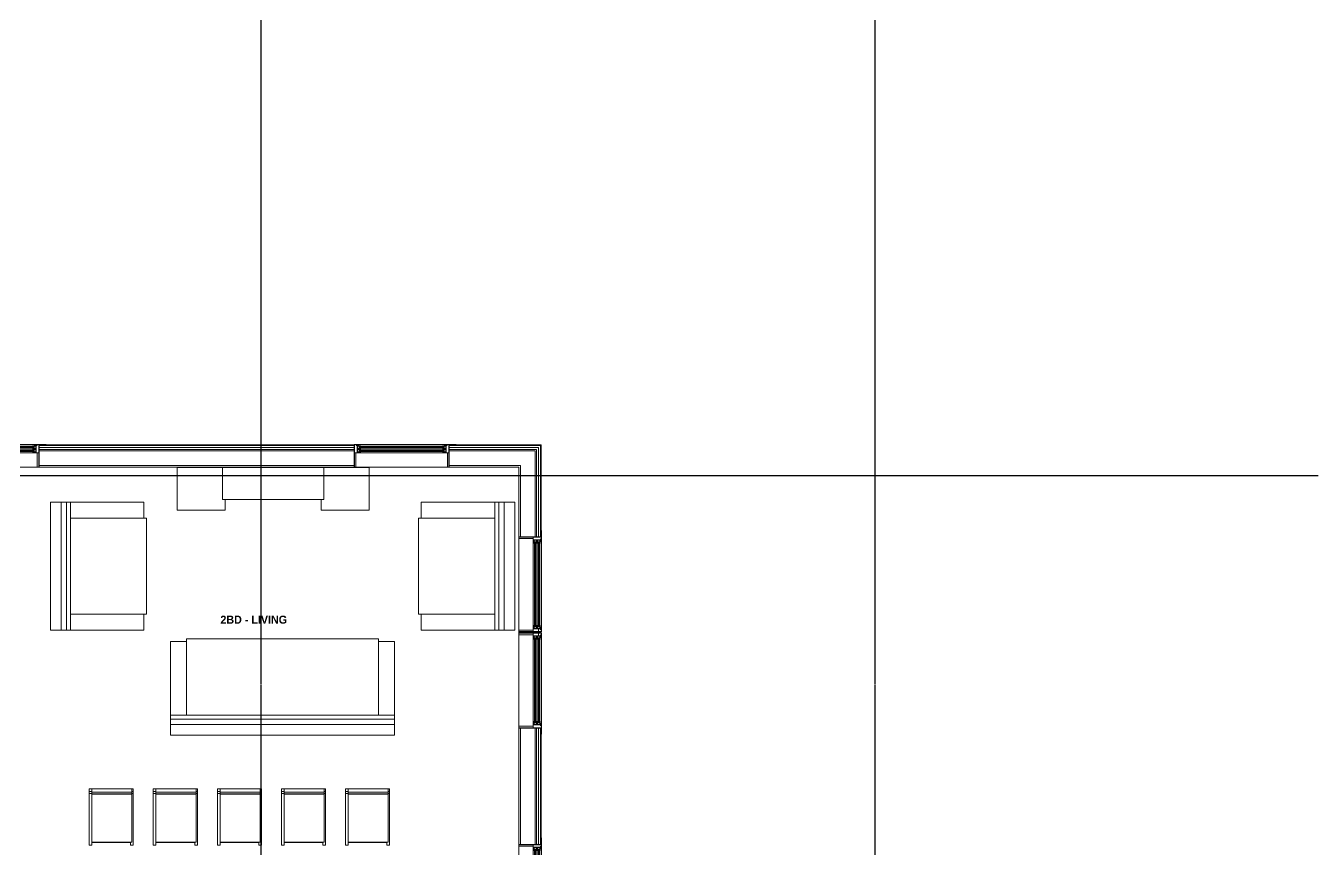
# Model space of a CAD drawing. Header units: inches. Extents: x -4093 to -1777, y 9773 to 12264.
# Drawn here: x -2261.6 to -1777.2, y 10699.3 to 11007.9 of the extents above; entities that cross this region are included whole.
import ezdxf

# ---------------------------------------------------------------- set-up
doc = ezdxf.new("R2010")
doc.units = ezdxf.units.IN
doc.header["$MEASUREMENT"] = 0
doc.linetypes.add('Dash', pattern=[0.25, 0.125, -0.125])
doc.linetypes.add('Grid Line 1_2_', pattern=[0.875, 0.5, -0.125, 0.125, -0.125])
for name, color, linetype, lineweight in [('0-1', 7, 'Continuous', 5), ('0-2', 7, 'Continuous', 9), ('A-AREA-IDEN', 2, 'Continuous', 9), ('A-DETL-GENF', 92, 'Continuous', 18), ('A-DETL-GENF-HDLN', 1, 'Dash', 9), ('A-GLAZ', 151, 'Continuous', 18), ('A-GLAZ-1', 151, 'Continuous', 9), ('A-GLAZ-2', 151, 'Continuous', 30), ('A-WALL', 113, 'Continuous', 18), ('A-WALL-3', 113, 'Continuous', 9), ('I-FURN', 30, 'Continuous', 9), ('I-FURN-1', 7, 'Continuous', 9), ('S-GRID-1', 1, 'Grid Line 1_2_', 30)]:
    doc.layers.add(name, color=color, linetype=linetype, lineweight=lineweight)
doc.styles.add('Century Gothic_B', font='GOTHICB.TTF', dxfattribs={"height": 3})

# ---------------------------------------------------------------- blocks, each defined once
blk = doc.blocks.new('Entertainment_Center_14771 - Entertainment_Center_14771-V39-BACKGROUND - 3RD FLOOR')
at = {"layer": 'I-FURN-1'}
for p, q in [((-36, 6), (-36, 6.12)), ((-19, 6), (-36, 6)), ((-19, 6), (-36, 6)), ((-36, 6), (-36, -10)), ((-19, 6.12), (19, 6.12)), ((-19, 6), (-19, 6.12)), ((19, 6), (-19, 6)), ((19, 6), (-19, 6)), ((-19, 6), (-19, -6)), ((19, 6.12), (19, 6)), ((36, 6), (19, 6)), ((19, -6), (19, 6)), ((36, 6), (19, 6)), ((36, 6), (36, 6.12)), ((36, -10), (36, 6)), ((-19, -6), (19, -6)), ((-18, -10), (-18, -6)), ((18, -6), (18, -10)), ((-36, -10), (-18, -10)), ((-35.34, -10), (-35.34, -10.03)), ((-35.34, -10.03), (-34.85, -10.03)), ((-34.85, -10.03), (-34.85, -10)), ((-19.66, -10), (-19.66, -10.03)), ((-19.66, -10.03), (-18.66, -10.03)), ((-18.66, -10.03), (-18.66, -10)), ((18, -10), (36, -10)), ((18.66, -10), (18.66, -10.03)), ((18.66, -10.03), (19.66, -10.03)), ((19.66, -10.03), (19.66, -10)), ((34.85, -10), (34.85, -10.03)), ((34.85, -10.03), (35.34, -10.03)), ((35.34, -10.03), (35.34, -10))]:
    blk.add_line(p, q, dxfattribs=at)
blk = doc.blocks.new('Couch-Both_Arms-Generic - 1-1352606-BACKGROUND - 3RD FLOOR')
at = {"layer": 'I-FURN'}
for p, q in [((-42, 13.5), (42, 13.5)), ((42, 13.5), (-42, 13.5)), ((-42, 13.5), (-42, 10)), ((-42, 11.5), (42, 11.5)), ((-42, 10), (-42, -17.5)), ((-42, 10), (42, 10)), ((-36, -17.5), (-36, 10)), ((36, 10), (36, -17.5)), ((42, 10), (42, 13.5)), ((42, -17.5), (42, 10)), ((-42, -17.5), (-36, -17.5)), ((-36, -17.5), (-36, -18.5)), ((-36, -18.5), (36, -18.5)), ((36, -18.5), (36, -17.5)), ((36, -17.5), (42, -17.5))]:
    blk.add_line(p, q, dxfattribs=at)
at = {"layer": 'I-FURN-1'}
for p, q in [((42, 17.5), (-42, 17.5)), ((-42, 17.5), (-42, 13.5)), ((42, 13.5), (42, 17.5))]:
    blk.add_line(p, q, dxfattribs=at)
blk = doc.blocks.new('Couch-Both_Arms-Generic - 2-1523460-BACKGROUND - 3RD FLOOR')
at = {"layer": 'I-FURN'}
for p, q in [((-24, 17.5), (-18, 17.5)), ((-24, -10), (-24, 17.5)), ((-18, 18.5), (18, 18.5)), ((-18, 17.5), (-18, 18.5)), ((-18, 17.5), (-18, -10)), ((18, 18.5), (18, 17.5)), ((18, 17.5), (24, 17.5)), ((18, -10), (18, 17.5)), ((24, 17.5), (24, -10)), ((-24, -10), (24, -10)), ((-24, -13.5), (-24, -10)), ((-24, -11.5), (24, -11.5)), ((-24, -13.5), (24, -13.5)), ((24, -13.5), (-24, -13.5)), ((24, -10), (24, -13.5))]:
    blk.add_line(p, q, dxfattribs=at)
at = {"layer": 'I-FURN-1'}
for p, q in [((-24, -17.5), (-24, -13.5)), ((24, -13.5), (24, -17.5)), ((24, -17.5), (-24, -17.5))]:
    blk.add_line(p, q, dxfattribs=at)
blk = doc.blocks.new('Couch-Both_Arms-Generic - 2-1352635-BACKGROUND - 3RD FLOOR')
at = {"layer": 'I-FURN'}
for p, q in [((-24, 13.5), (24, 13.5)), ((24, 13.5), (-24, 13.5)), ((-24, 13.5), (-24, 10)), ((-24, 11.5), (24, 11.5)), ((-24, 10), (-24, -17.5)), ((-24, 10), (24, 10)), ((-18, -17.5), (-18, 10)), ((18, 10), (18, -17.5)), ((24, 10), (24, 13.5)), ((24, -17.5), (24, 10)), ((-24, -17.5), (-18, -17.5)), ((-18, -17.5), (-18, -18.5)), ((-18, -18.5), (18, -18.5)), ((18, -18.5), (18, -17.5)), ((18, -17.5), (24, -17.5))]:
    blk.add_line(p, q, dxfattribs=at)
at = {"layer": 'I-FURN-1'}
for p, q in [((24, 17.5), (-24, 17.5)), ((-24, 17.5), (-24, 13.5)), ((24, 13.5), (24, 17.5))]:
    blk.add_line(p, q, dxfattribs=at)
blk = doc.blocks.new('Bar_Stool_6722_1_ - Bar_Stool_6722_1_-V94-BACKGROUND - 3RD FLOOR')
at = {"layer": 'I-FURN-1'}
for p, q in [((1, 0), (0, 0)), ((0, 0), (0, -0.98)), ((0, -0.98), (1, -0.98)), ((0, -0.98), (0, -1.78)), ((0, -1.78), (1, -1.78)), ((0, -17.72), (0, -1.78)), ((1, -1.24), (1, 0)), ((16, 0), (1, 0)), ((1, -1.91), (1, -1.24)), ((16, -1.24), (1, -1.24)), ((1, -1.91), (16, -1.91)), ((1, -2.03), (1, -1.91)), ((1, -17.63), (1, -2.03)), ((1, -2.03), (16, -2.03)), ((16.5, 0), (16, 0)), ((16, 0), (16, -1.24)), ((16, -0.98), (16.5, -0.98)), ((16, -1.24), (16, -1.91)), ((16, -1.78), (16.5, -1.78)), ((16, -1.91), (16, -2.03)), ((16, -2.03), (16, -17.63)), ((16.5, -0.98), (16.5, 0)), ((16.5, -1.78), (16.5, -0.98)), ((16.5, -1.78), (16.5, -17.72)), ((0, -19.21), (0, -17.72)), ((0, -21.13), (0, -19.21)), ((1, -19.89), (1, -17.63)), ((16, -17.63), (16, -19.89)), ((16.5, -17.72), (16.5, -19.21)), ((16.5, -19.21), (16.5, -21.13)), ((0, -21.13), (1, -21.13)), ((1, -19.99), (1, -19.89)), ((1, -19.99), (1, -20.06)), ((1, -20), (16, -20)), ((1, -20.06), (1, -20.14)), ((15.5, -20.14), (1, -20.14)), ((1, -20.14), (1, -21.13)), ((15.5, -20.06), (15.5, -19.99)), ((15.5, -20.14), (15.5, -20.06)), ((15.5, -21.13), (15.5, -20.14)), ((15.5, -21.13), (16.5, -21.13)), ((16, -19.89), (16, -19.99))]:
    blk.add_line(p, q, dxfattribs=at)
blk = doc.blocks.new('CTR - 1st Phase - Unit Layouts_rvt-1-BACKGROUND - 3RD FLOOR')
at = {"layer": '0-2'}
for name, p in [('Entertainment_Center_14771 - Entertainment_Center_14771-V39-BACKGROUND - 3RD FLOOR', (-2168.87, 10836.39)), ('Bar_Stool_6722_1_ - Bar_Stool_6722_1_-V94-BACKGROUND - 3RD FLOOR', (-2237.8, 10721.96)), ('Bar_Stool_6722_1_ - Bar_Stool_6722_1_-V94-BACKGROUND - 3RD FLOOR', (-2213.8, 10721.96)), ('Bar_Stool_6722_1_ - Bar_Stool_6722_1_-V94-BACKGROUND - 3RD FLOOR', (-2189.8, 10721.96)), ('Bar_Stool_6722_1_ - Bar_Stool_6722_1_-V94-BACKGROUND - 3RD FLOOR', (-2165.8, 10721.96)), ('Bar_Stool_6722_1_ - Bar_Stool_6722_1_-V94-BACKGROUND - 3RD FLOOR', (-2141.8, 10721.96))]:
    blk.add_blockref(name, p, dxfattribs=at)
for name, p, rotation in [('Couch-Both_Arms-Generic - 2-1523460-BACKGROUND - 3RD FLOOR', (-2234.86, 10805.44), 270.0000000000194), ('Couch-Both_Arms-Generic - 2-1352635-BACKGROUND - 3RD FLOOR', (-2095.86, 10805.44), 270.0000000000036), ('Couch-Both_Arms-Generic - 1-1352606-BACKGROUND - 3RD FLOOR', (-2165.36, 10759.61), 180)]:
    blk.add_blockref(name, p, dxfattribs=dict(at, rotation=rotation))
blk = doc.blocks.new('CTR - 1st Phase - Structure_rvt-1-BACKGROUND - 3RD FLOOR')
at = {"layer": 'S-GRID-1'}
for p, q in [((-2173.32, 9772.61), (-2173.32, 12247.5)), ((-1943.32, 9772.61), (-1943.32, 12247.5)), ((-1777.25, 10839.19), (-4076.95, 10839.19))]:
    blk.add_line(p, q, dxfattribs=at)
blk = doc.blocks.new('Window-Double_Hung-Marvin-Essential - 2-WIDE _TEMP ALL LOW_ ESDH3066-3454271-BACKGROUND - 3RD FLOOR')
at = {"layer": 'A-DETL-GENF'}
for p, q in [((-19.25, -3.23), (-19.25, -3.19)), ((-19.25, -3.19), (-17.9, -3.19)), ((-17.75, -3.23), (-19.25, -3.23)), ((-17.9, -3.19), (-17.9, -3.08)), ((-17.9, -3.08), (-17.75, -3.08)), ((-16.72, -1.19), (-17.75, -1.19)), ((-17.75, -4.28), (-17.75, -1.19)), ((-17.75, -4.28), (-17.16, -4.28)), ((-17.08, -3.87), (-17.16, -4.28)), ((-17.08, -3.87), (-16.19, -3.87)), ((-16.85, -4.25), (-16.85, -3.87)), ((-16.3, -4.25), (-16.85, -4.25)), ((-16.72, -3.77), (-16.72, -1.19)), ((-16.38, -3.77), (-16.72, -3.77)), ((-16.56, -1.53), (-15.34, -1.53)), ((-16.56, -1.53), (-16.56, -2.47)), ((-15.34, -2.47), (-16.56, -2.47)), ((-16.56, -2.75), (-15.34, -2.75)), ((-16.56, -2.75), (-16.56, -3.69)), ((-15.34, -3.69), (-16.56, -3.69)), ((-16.38, -3.87), (-16.38, -3.77)), ((-16.18, -4.01), (-16.3, -4.01)), ((-16.3, -4.01), (-16.3, -4.25)), ((-16.19, -3.87), (-16.19, -3.97)), ((-16.19, -3.97), (-16.1, -3.97)), ((-16.18, -4.22), (-16.18, -4.01)), ((-16.18, -4.22), (-16.1, -4.22)), ((-16.1, -3.97), (-16.1, -4.22)), ((-15.28, -1.65), (-15.94, -1.65)), ((-15.94, -1.65), (-15.94, -2.37)), ((-15.94, -2.37), (-15.28, -2.37)), ((-15.28, -2.87), (-15.94, -2.87)), ((-15.94, -2.87), (-15.94, -3.59)), ((-15.94, -3.59), (-15.28, -3.59)), ((15.84, -1.66), (-15.84, -1.66)), ((-15.84, -1.66), (-15.84, -2.35)), ((15.84, -1.79), (-15.84, -1.79)), ((15.84, -2.23), (-15.84, -2.23)), ((15.84, -2.35), (-15.84, -2.35)), ((15.84, -2.88), (-15.84, -2.88)), ((-15.84, -2.88), (-15.84, -3.57)), ((15.84, -3.01), (-15.84, -3.01)), ((15.84, -3.45), (-15.84, -3.45)), ((15.84, -3.57), (-15.84, -3.57)), ((-15.54, -1.79), (-15.54, -2.23)), ((-15.54, -3.01), (-15.54, -3.45)), ((-15.34, -1.53), (-15.28, -1.59)), ((-15.34, -2.47), (-15.28, -2.41)), ((-15.34, -2.75), (-15.28, -2.81)), ((-15.34, -3.69), (-15.28, -3.63)), ((-15.28, -1.59), (-15.28, -1.65)), ((-15.28, -2.37), (-15.28, -2.41)), ((-15.28, -2.81), (-15.28, -2.87)), ((-15.28, -3.59), (-15.28, -3.63)), ((15.34, -1.53), (15.28, -1.59)), ((15.28, -1.59), (15.28, -1.65)), ((15.28, -1.65), (15.94, -1.65)), ((15.28, -2.37), (15.28, -2.41)), ((15.94, -2.37), (15.28, -2.37)), ((15.34, -2.47), (15.28, -2.41)), ((15.34, -2.75), (15.28, -2.81)), ((15.28, -2.81), (15.28, -2.87)), ((15.28, -2.87), (15.94, -2.87)), ((15.28, -3.59), (15.28, -3.63)), ((15.94, -3.59), (15.28, -3.59)), ((15.34, -3.69), (15.28, -3.63)), ((16.56, -1.53), (15.34, -1.53)), ((15.34, -2.47), (16.56, -2.47)), ((16.56, -2.75), (15.34, -2.75)), ((15.34, -3.69), (16.56, -3.69)), ((15.54, -1.79), (15.54, -2.23)), ((15.54, -3.01), (15.54, -3.45)), ((15.84, -1.66), (15.84, -2.35)), ((15.84, -2.88), (15.84, -3.57)), ((15.94, -1.65), (15.94, -2.37)), ((15.94, -2.87), (15.94, -3.59)), ((16.19, -3.97), (16.1, -3.97)), ((16.1, -3.97), (16.1, -4.22)), ((16.18, -4.22), (16.1, -4.22)), ((16.18, -4.22), (16.18, -4.01)), ((16.18, -4.01), (16.3, -4.01)), ((17.08, -3.87), (16.19, -3.87)), ((16.19, -3.87), (16.19, -3.97)), ((16.3, -4.01), (16.3, -4.25)), ((16.3, -4.25), (16.85, -4.25)), ((16.38, -3.87), (16.38, -3.77)), ((16.38, -3.77), (16.72, -3.77)), ((16.56, -1.53), (16.56, -2.47)), ((16.56, -2.75), (16.56, -3.69)), ((16.72, -3.77), (16.72, -1.19)), ((16.72, -1.19), (17.75, -1.19)), ((16.85, -4.25), (16.85, -3.87)), ((17.08, -3.87), (17.16, -4.28)), ((17.75, -4.28), (17.16, -4.28)), ((17.75, -4.28), (17.75, -1.19)), ((17.9, -3.08), (17.75, -3.08)), ((17.75, -3.23), (19.25, -3.23)), ((17.9, -3.19), (17.9, -3.08)), ((19.25, -3.19), (17.9, -3.19)), ((19.25, -3.23), (19.25, -3.19))]:
    blk.add_line(p, q, dxfattribs=at)
at = {"layer": 'A-DETL-GENF-HDLN'}
blk.add_line((16.1, -4.22), (-16.5, -4.22), dxfattribs=at)
at = {"layer": 'A-GLAZ'}
for p, q in [((-17.13, 4.19), (-17.75, 4.19)), ((-17.13, -1.16), (-17.13, 4.19)), ((17.12, 4.19), (17.75, 4.19)), ((17.12, 4.19), (17.12, -1.16))]:
    blk.add_line(p, q, dxfattribs=at)
at = {"layer": 'A-GLAZ-1'}
for p, q in [((-17.75, 4.19), (17.75, 4.19)), ((-17.75, -1.19), (17.75, -1.19)), ((17.75, -4.28), (-17.75, -4.28)), ((17.75, -4.19), (20.21, -4.19)), ((20.21, -4.25), (17.75, -4.25)), ((20.21, -4.19), (20.21, -4.25))]:
    blk.add_line(p, q, dxfattribs=at)
at = {"layer": 'A-GLAZ-2'}
for p, q in [((-17.75, -1.16), (-17.75, 4.19)), ((17.75, 4.19), (17.75, -1.16)), ((-17.75, -4.28), (-17.75, -1.19)), ((17.75, -1.19), (17.75, -4.28))]:
    blk.add_line(p, q, dxfattribs=at)
blk = doc.blocks.new('Window-Double_Hung-Marvin-Essential - 1-WIDE _TEMP LOWER_ ESDH3066-3454270-BACKGROUND - 3RD FLOOR')
at = {"layer": 'A-DETL-GENF'}
for p, q in [((-19.25, 3.23), (-19.25, 3.19)), ((-17.75, 3.23), (-19.25, 3.23)), ((-19.25, 3.19), (-17.9, 3.19)), ((-17.9, 3.19), (-17.9, 3.08)), ((-17.9, 3.08), (-17.75, 3.08)), ((-17.75, 4.28), (-17.16, 4.28)), ((-17.75, 4.28), (-17.75, 1.19)), ((-16.72, 1.19), (-17.75, 1.19)), ((-17.08, 3.87), (-17.16, 4.28)), ((-17.08, 3.87), (-16.19, 3.87)), ((-16.85, 4.25), (-16.85, 3.87)), ((-16.3, 4.25), (-16.85, 4.25)), ((-16.38, 3.77), (-16.72, 3.77)), ((-16.72, 3.77), (-16.72, 1.19)), ((-15.34, 3.69), (-16.56, 3.69)), ((-16.56, 2.75), (-16.56, 3.69)), ((-16.56, 2.75), (-15.34, 2.75)), ((-15.34, 2.47), (-16.56, 2.47)), ((-16.56, 1.53), (-16.56, 2.47)), ((-16.56, 1.53), (-15.34, 1.53)), ((-16.38, 3.87), (-16.38, 3.77)), ((-16.3, 4.01), (-16.3, 4.25)), ((-16.18, 4.01), (-16.3, 4.01)), ((-16.19, 3.97), (-16.1, 3.97)), ((-16.19, 3.87), (-16.19, 3.97)), ((-16.18, 4.22), (-16.1, 4.22)), ((-16.18, 4.22), (-16.18, 4.01)), ((-16.1, 3.97), (-16.1, 4.22)), ((-15.94, 2.87), (-15.94, 3.59)), ((-15.94, 3.59), (-15.28, 3.59)), ((-15.28, 2.87), (-15.94, 2.87)), ((-15.94, 1.65), (-15.94, 2.37)), ((-15.94, 2.37), (-15.28, 2.37)), ((-15.28, 1.65), (-15.94, 1.65)), ((15.84, 3.57), (-15.84, 3.57)), ((-15.84, 2.88), (-15.84, 3.57)), ((15.84, 3.45), (-15.84, 3.45)), ((15.84, 3.01), (-15.84, 3.01)), ((15.84, 2.88), (-15.84, 2.88)), ((15.84, 2.35), (-15.84, 2.35)), ((-15.84, 1.66), (-15.84, 2.35)), ((15.84, 2.23), (-15.84, 2.23)), ((15.84, 1.79), (-15.84, 1.79)), ((15.84, 1.66), (-15.84, 1.66)), ((-15.54, 3.01), (-15.54, 3.45)), ((-15.54, 1.79), (-15.54, 2.23)), ((-15.34, 3.69), (-15.28, 3.63)), ((-15.34, 2.75), (-15.28, 2.81)), ((-15.34, 2.47), (-15.28, 2.41)), ((-15.34, 1.53), (-15.28, 1.59)), ((-15.28, 3.59), (-15.28, 3.63)), ((-15.28, 2.81), (-15.28, 2.87)), ((-15.28, 2.37), (-15.28, 2.41)), ((-15.28, 1.59), (-15.28, 1.65)), ((15.34, 3.69), (15.28, 3.63)), ((15.28, 3.59), (15.28, 3.63)), ((15.94, 3.59), (15.28, 3.59)), ((15.28, 2.81), (15.28, 2.87)), ((15.28, 2.87), (15.94, 2.87)), ((15.34, 2.75), (15.28, 2.81)), ((15.34, 2.47), (15.28, 2.41)), ((15.28, 2.37), (15.28, 2.41)), ((15.94, 2.37), (15.28, 2.37)), ((15.28, 1.59), (15.28, 1.65)), ((15.28, 1.65), (15.94, 1.65)), ((15.34, 1.53), (15.28, 1.59)), ((15.34, 3.69), (16.56, 3.69)), ((16.56, 2.75), (15.34, 2.75)), ((15.34, 2.47), (16.56, 2.47)), ((16.56, 1.53), (15.34, 1.53)), ((15.54, 3.01), (15.54, 3.45)), ((15.54, 1.79), (15.54, 2.23)), ((15.84, 2.88), (15.84, 3.57)), ((15.84, 1.66), (15.84, 2.35)), ((15.94, 2.87), (15.94, 3.59)), ((15.94, 1.65), (15.94, 2.37)), ((16.18, 4.22), (16.1, 4.22)), ((16.1, 3.97), (16.1, 4.22)), ((16.19, 3.97), (16.1, 3.97)), ((16.18, 4.22), (16.18, 4.01)), ((16.18, 4.01), (16.3, 4.01)), ((16.19, 3.87), (16.19, 3.97)), ((17.08, 3.87), (16.19, 3.87)), ((16.3, 4.01), (16.3, 4.25)), ((16.3, 4.25), (16.85, 4.25)), ((16.38, 3.87), (16.38, 3.77)), ((16.38, 3.77), (16.72, 3.77)), ((16.56, 2.75), (16.56, 3.69)), ((16.56, 1.53), (16.56, 2.47)), ((16.72, 3.77), (16.72, 1.19)), ((16.72, 1.19), (17.75, 1.19)), ((16.85, 4.25), (16.85, 3.87)), ((17.08, 3.87), (17.16, 4.28)), ((17.75, 4.28), (17.16, 4.28)), ((17.75, 4.28), (17.75, 1.19)), ((17.75, 3.23), (19.25, 3.23)), ((17.9, 3.08), (17.75, 3.08)), ((17.9, 3.19), (17.9, 3.08)), ((19.25, 3.19), (17.9, 3.19)), ((19.25, 3.23), (19.25, 3.19))]:
    blk.add_line(p, q, dxfattribs=at)
at = {"layer": 'A-DETL-GENF-HDLN'}
blk.add_line((16.1, 4.22), (-16.5, 4.22), dxfattribs=at)
at = {"layer": 'A-GLAZ'}
for p, q in [((-17.13, 1.16), (-17.13, -4.19)), ((17.12, -4.19), (17.12, 1.16)), ((-17.13, -4.19), (-17.75, -4.19)), ((17.12, -4.19), (17.75, -4.19))]:
    blk.add_line(p, q, dxfattribs=at)
at = {"layer": 'A-GLAZ-1'}
for p, q in [((17.75, 4.28), (-17.75, 4.28)), ((-17.75, 1.19), (17.75, 1.19)), ((20.46, 4.25), (17.75, 4.25)), ((17.75, 4.19), (20.46, 4.19)), ((20.46, 4.19), (20.46, 4.25)), ((-17.75, -4.19), (17.75, -4.19))]:
    blk.add_line(p, q, dxfattribs=at)
at = {"layer": 'A-GLAZ-2'}
for p, q in [((-17.75, 4.28), (-17.75, 1.19)), ((-17.75, 1.16), (-17.75, -4.19)), ((17.75, 1.19), (17.75, 4.28)), ((17.75, -4.19), (17.75, 1.16))]:
    blk.add_line(p, q, dxfattribs=at)
blk = doc.blocks.new('Window-Double_Hung-Marvin-Essential - 2-WIDE _TEMP ALL LOW_ ESDH3066-3454268-BACKGROUND - 3RD FLOOR')
at = {"layer": 'A-DETL-GENF'}
for p, q in [((-19.25, 3.23), (-19.25, 3.19)), ((-17.75, 3.23), (-19.25, 3.23)), ((-19.25, 3.19), (-17.9, 3.19)), ((-17.9, 3.19), (-17.9, 3.08)), ((-17.9, 3.08), (-17.75, 3.08)), ((-17.75, 4.28), (-17.16, 4.28)), ((-17.75, 4.28), (-17.75, 1.19)), ((-16.72, 1.19), (-17.75, 1.19)), ((-17.08, 3.87), (-17.16, 4.28)), ((-17.08, 3.87), (-16.19, 3.87)), ((-16.85, 4.25), (-16.85, 3.87)), ((-16.3, 4.25), (-16.85, 4.25)), ((-16.38, 3.77), (-16.72, 3.77)), ((-16.72, 3.77), (-16.72, 1.19)), ((-15.34, 3.69), (-16.56, 3.69)), ((-16.56, 2.75), (-16.56, 3.69)), ((-16.56, 2.75), (-15.34, 2.75)), ((-15.34, 2.47), (-16.56, 2.47)), ((-16.56, 1.53), (-16.56, 2.47)), ((-16.56, 1.53), (-15.34, 1.53)), ((-16.38, 3.87), (-16.38, 3.77)), ((-16.3, 4.01), (-16.3, 4.25)), ((-16.18, 4.01), (-16.3, 4.01)), ((-16.19, 3.97), (-16.1, 3.97)), ((-16.19, 3.87), (-16.19, 3.97)), ((-16.18, 4.22), (-16.1, 4.22)), ((-16.18, 4.22), (-16.18, 4.01)), ((-16.1, 3.97), (-16.1, 4.22)), ((-15.94, 2.87), (-15.94, 3.59)), ((-15.94, 3.59), (-15.28, 3.59)), ((-15.28, 2.87), (-15.94, 2.87)), ((-15.94, 1.65), (-15.94, 2.37)), ((-15.94, 2.37), (-15.28, 2.37)), ((-15.28, 1.65), (-15.94, 1.65)), ((15.84, 3.57), (-15.84, 3.57)), ((-15.84, 2.88), (-15.84, 3.57)), ((15.84, 3.45), (-15.84, 3.45)), ((15.84, 3.01), (-15.84, 3.01)), ((15.84, 2.88), (-15.84, 2.88)), ((15.84, 2.35), (-15.84, 2.35)), ((-15.84, 1.66), (-15.84, 2.35)), ((15.84, 2.23), (-15.84, 2.23)), ((15.84, 1.79), (-15.84, 1.79)), ((15.84, 1.66), (-15.84, 1.66)), ((-15.54, 3.01), (-15.54, 3.45)), ((-15.54, 1.79), (-15.54, 2.23)), ((-15.34, 3.69), (-15.28, 3.63)), ((-15.34, 2.75), (-15.28, 2.81)), ((-15.34, 2.47), (-15.28, 2.41)), ((-15.34, 1.53), (-15.28, 1.59)), ((-15.28, 3.59), (-15.28, 3.63)), ((-15.28, 2.81), (-15.28, 2.87)), ((-15.28, 2.37), (-15.28, 2.41)), ((-15.28, 1.59), (-15.28, 1.65)), ((15.34, 3.69), (15.28, 3.63)), ((15.28, 3.59), (15.28, 3.63)), ((15.94, 3.59), (15.28, 3.59)), ((15.28, 2.81), (15.28, 2.87)), ((15.28, 2.87), (15.94, 2.87)), ((15.34, 2.75), (15.28, 2.81)), ((15.34, 2.47), (15.28, 2.41)), ((15.28, 2.37), (15.28, 2.41)), ((15.94, 2.37), (15.28, 2.37)), ((15.28, 1.59), (15.28, 1.65)), ((15.28, 1.65), (15.94, 1.65)), ((15.34, 1.53), (15.28, 1.59)), ((15.34, 3.69), (16.56, 3.69)), ((16.56, 2.75), (15.34, 2.75)), ((15.34, 2.47), (16.56, 2.47)), ((16.56, 1.53), (15.34, 1.53)), ((15.54, 3.01), (15.54, 3.45)), ((15.54, 1.79), (15.54, 2.23)), ((15.84, 2.88), (15.84, 3.57)), ((15.84, 1.66), (15.84, 2.35)), ((15.94, 2.87), (15.94, 3.59)), ((15.94, 1.65), (15.94, 2.37)), ((16.18, 4.22), (16.1, 4.22)), ((16.1, 3.97), (16.1, 4.22)), ((16.19, 3.97), (16.1, 3.97)), ((16.18, 4.22), (16.18, 4.01)), ((16.18, 4.01), (16.3, 4.01)), ((16.19, 3.87), (16.19, 3.97)), ((17.08, 3.87), (16.19, 3.87)), ((16.3, 4.01), (16.3, 4.25)), ((16.3, 4.25), (16.85, 4.25)), ((16.38, 3.87), (16.38, 3.77)), ((16.38, 3.77), (16.72, 3.77)), ((16.56, 2.75), (16.56, 3.69)), ((16.56, 1.53), (16.56, 2.47)), ((16.72, 3.77), (16.72, 1.19)), ((16.72, 1.19), (17.75, 1.19)), ((16.85, 4.25), (16.85, 3.87)), ((17.08, 3.87), (17.16, 4.28)), ((17.75, 4.28), (17.16, 4.28)), ((17.75, 4.28), (17.75, 1.19)), ((17.75, 3.23), (19.25, 3.23)), ((17.9, 3.08), (17.75, 3.08)), ((17.9, 3.19), (17.9, 3.08)), ((19.25, 3.19), (17.9, 3.19)), ((19.25, 3.23), (19.25, 3.19))]:
    blk.add_line(p, q, dxfattribs=at)
at = {"layer": 'A-DETL-GENF-HDLN'}
blk.add_line((16.1, 4.22), (-16.5, 4.22), dxfattribs=at)
at = {"layer": 'A-GLAZ'}
for p, q in [((-17.13, 1.16), (-17.13, -4.19)), ((17.12, -4.19), (17.12, 1.16)), ((-17.13, -4.19), (-17.75, -4.19)), ((17.12, -4.19), (17.75, -4.19))]:
    blk.add_line(p, q, dxfattribs=at)
at = {"layer": 'A-GLAZ-1'}
for p, q in [((17.75, 4.28), (-17.75, 4.28)), ((-17.75, 1.19), (17.75, 1.19)), ((20.21, 4.25), (17.75, 4.25)), ((17.75, 4.19), (20.21, 4.19)), ((20.21, 4.19), (20.21, 4.25)), ((-17.75, -4.19), (17.75, -4.19))]:
    blk.add_line(p, q, dxfattribs=at)
at = {"layer": 'A-GLAZ-2'}
for p, q in [((-17.75, 4.28), (-17.75, 1.19)), ((-17.75, 1.16), (-17.75, -4.19)), ((17.75, 1.19), (17.75, 4.28)), ((17.75, -4.19), (17.75, 1.16))]:
    blk.add_line(p, q, dxfattribs=at)

msp = doc.modelspace()

# ---------------------------------------------------------------- linework, layer by layer
at = {"layer": 'A-WALL'}
for p, q in [((-2138.47, 10850.64), (-2256.64, 10850.64)), ((-2138.47, 10849.89), (-2256.64, 10849.89)), ((-2138.47, 10849.14), (-2256.64, 10849.14)), ((-2068.67, 10850.64), (-2102.97, 10850.64)), ((-2069.42, 10849.89), (-2102.97, 10849.89)), ((-2070.17, 10849.14), (-2102.97, 10849.14)), ((-2070.17, 10816.34), (-2070.17, 10849.14)), ((-2069.42, 10816.34), (-2069.42, 10849.89)), ((-2068.67, 10816.34), (-2068.67, 10850.64)), ((-2138.47, 10848.64), (-2256.64, 10848.64)), ((-2070.67, 10848.64), (-2102.97, 10848.64)), ((-2070.67, 10816.34), (-2070.67, 10848.64)), ((-2138.47, 10843.14), (-2256.64, 10843.14)), ((-2076.17, 10843.14), (-2102.97, 10843.14)), ((-2076.17, 10816.34), (-2076.17, 10843.14)), ((-2076.17, 10780.34), (-2076.17, 10780.84)), ((-2070.67, 10780.34), (-2070.67, 10780.84)), ((-2070.17, 10780.34), (-2070.17, 10780.84)), ((-2069.42, 10780.34), (-2069.42, 10780.84)), ((-2068.67, 10780.34), (-2068.67, 10780.84)), ((-2076.17, 10701.14), (-2076.17, 10744.84)), ((-2070.67, 10701.14), (-2070.67, 10744.84)), ((-2070.17, 10701.14), (-2070.17, 10744.84)), ((-2069.42, 10701.14), (-2069.42, 10744.84)), ((-2068.67, 10701.14), (-2068.67, 10744.84))]:
    msp.add_line(p, q, dxfattribs=at)
at = {"layer": 'A-WALL-3'}
for p, q in [((-2138.47, 10850.89), (-2253.93, 10850.89)), ((-2068.42, 10850.89), (-2100.26, 10850.89)), ((-2068.42, 10818.8), (-2068.42, 10850.89)), ((-2256.64, 10847.89), (-2256.64, 10847.86)), ((-2138.47, 10847.86), (-2138.47, 10847.89)), ((-2102.97, 10847.89), (-2102.97, 10847.86)), ((-2256.64, 10842.51), (-2187.87, 10842.51)), ((-2149.87, 10842.51), (-2138.47, 10842.51)), ((-2102.97, 10842.51), (-2076.8, 10842.51)), ((-2076.8, 10842.51), (-2076.8, 10816.34)), ((-2071.45, 10816.34), (-2071.42, 10816.34)), ((-2076.8, 10780.84), (-2076.8, 10780.34)), ((-2071.42, 10780.84), (-2071.45, 10780.84)), ((-2071.45, 10780.34), (-2071.42, 10780.34)), ((-2068.42, 10780.34), (-2068.42, 10780.84)), ((-2076.8, 10744.84), (-2076.8, 10701.14)), ((-2071.42, 10744.84), (-2071.45, 10744.84)), ((-2068.42, 10703.6), (-2068.42, 10742.38)), ((-2071.45, 10701.14), (-2071.42, 10701.14))]:
    msp.add_line(p, q, dxfattribs=at)

# ---------------------------------------------------------------- block references
at = {"layer": '0-1'}
for name in ['CTR - 1st Phase - Structure_rvt-1-BACKGROUND - 3RD FLOOR', 'CTR - 1st Phase - Unit Layouts_rvt-1-BACKGROUND - 3RD FLOOR']:
    msp.add_blockref(name, (0, 0), dxfattribs=at)
at = {"layer": 'A-GLAZ-1'}
for p in [(-2274.39, 10846.7), (-2120.72, 10846.7)]:
    msp.add_blockref('Window-Double_Hung-Marvin-Essential - 1-WIDE _TEMP LOWER_ ESDH3066-3454270-BACKGROUND - 3RD FLOOR', p, dxfattribs=at)
for name, p, rotation in [('Window-Double_Hung-Marvin-Essential - 2-WIDE _TEMP ALL LOW_ ESDH3066-3454271-BACKGROUND - 3RD FLOOR', (-2072.61, 10798.59), 89.99999999999991), ('Window-Double_Hung-Marvin-Essential - 2-WIDE _TEMP ALL LOW_ ESDH3066-3454268-BACKGROUND - 3RD FLOOR', (-2072.61, 10762.59), 269.9999999999999), ('Window-Double_Hung-Marvin-Essential - 2-WIDE _TEMP ALL LOW_ ESDH3066-3454271-BACKGROUND - 3RD FLOOR', (-2072.61, 10683.39), 89.99999999999991)]:
    msp.add_blockref(name, p, dxfattribs=dict(at, rotation=rotation))

# ---------------------------------------------------------------- texts
at = {"layer": 'A-AREA-IDEN', "insert": (-2188.64, 10786.85), "char_height": 3, "width": 31.411, "attachment_point": 1, "style": 'Century Gothic_B'}
msp.add_mtext('2BD - LIVING', dxfattribs=at)

doc.saveas('drawing.dxf')
